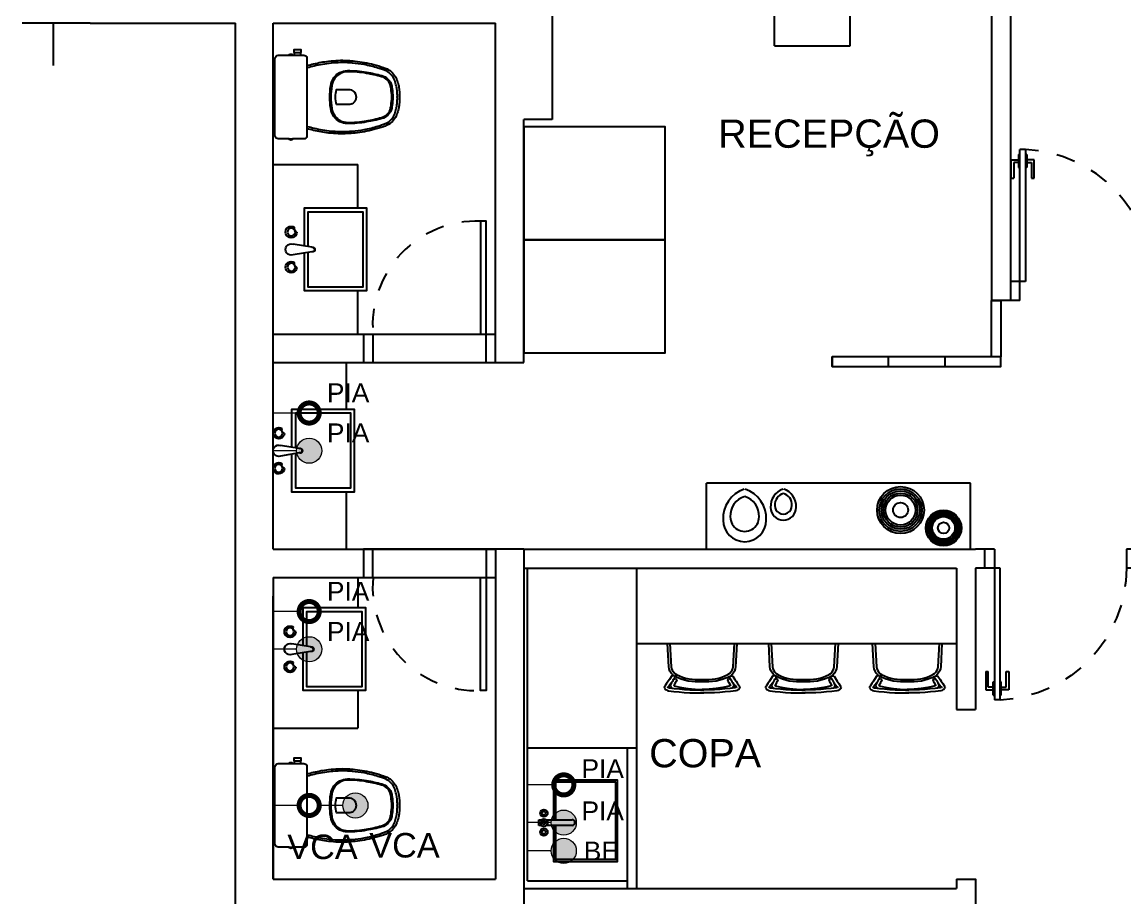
# Model space of a CAD drawing. Header units: millimetres. Extents: x 7034 to 7235, y -465 to -380.
# Drawn here: x 7150.93 to 7156.78, y -429.92 to -425.27 of the extents above; entities that cross this region are included whole.
import ezdxf

# ---------------------------------------------------------------- set-up
doc = ezdxf.new("R2010")
doc.units = ezdxf.units.MM
doc.header["$LTSCALE"] = 0.005
doc.linetypes.add('CONTINUO', pattern=[0])
doc.linetypes.add('DASHED', pattern=[19.05, 12.7, -6.35])
doc.layers.get('0').update_dxf_attribs({"linetype": 'CONTINUO'})
for name, color, linetype in [('- COTAS', 12, 'Continuous'), ('0-TOMADAS', 12, 'Continuous'), ('252', 252, 'Continuous'), ('ARQ-PEITORIAL', 4, 'Continuous'), ('ARQ_ALVENARIA', 6, 'Continuous'), ('ARQ_ESQUADRIA', 5, 'Continuous'), ('ARQ_JANELAALTA', 150, 'DASHED'), ('ARQ_MOBILIARIO 1', 8, 'Continuous'), ('ARQ_MOBILIARIO 2', 252, 'Continuous'), ('ARQ_SOLEIRA', 250, 'CONTINUO'), ('ARQ_TXT_AMBIENTE', 3, 'Continuous'), ('TEXTO - GERAL', 162, 'Continuous')]:
    doc.layers.add(name, color=color, linetype=linetype)
doc.layers.add('HIDRO-AGUA', color=7, linetype='Continuous', lineweight=15, true_color=0x375bc8)
doc.layers.add('HIDRO-ESGOTO', color=7, linetype='Continuous', lineweight=15, true_color=0x8b6b4b)
doc.styles.get("Standard").update_dxf_attribs({"font": 'arial.ttf'})

# ---------------------------------------------------------------- blocks, each defined once
blk = doc.blocks.new('cbtorb2')
at = {"layer": '252'}
for p, q in [((-0.01, -0.0904), (-0.0237, -0.0081)), ((0.01, -0.0904), (0.0237, -0.0081)), ((-0.0088, -0.0975), (-0.01, -0.0904)), ((0.0088, -0.0975), (0.01, -0.0904))]:
    blk.add_line(p, q, dxfattribs=at)
for centre in [(-0.0774, 0), (0.0774, 0)]:
    blk.add_circle(centre, 0.017, dxfattribs=at)
for centre, radius, start, end in [((-0.0774, 0), 0.025, 341.1513, 198.8487), ((0, 0), 0.025, 341.1513, 198.8487), ((0.0774, 0), 0.025, 341.1513, 198.8487), ((-0.0774, 0), 0.025, 198.8487, 216.2316), ((-0.0927, -0.0318), 0.0177, 22.7472, 105.6562), ((-0.0774, 0), 0.025, 272.1718, 341.1513), ((0.0774, 0), 0.025, 198.8487, 216.2316), ((0.062, -0.0318), 0.0177, 22.7472, 105.6562), ((0.0774, 0), 0.025, 272.1718, 341.1513), ((0, -0.0938), 0.0106, 161.2845, 18.7155), ((0, -0.0922), 0.0103, 210.8046, 329.1954)]:
    blk.add_arc(centre, radius, start, end, dxfattribs=at)
blk = doc.blocks.new('Baci01p')
for points in [[(0.17, 0), (0.17, 0.205, 0.059373), (0.1695, 0.2098, 0.333509), (0.154, 0.222), (0.1355, 0.222), (0.1045, 0.222), (0.094, 0.222), (0.094, 0.2248, 0.252251), (0.0939, 0.2251, 0.160103), (0.085, 0.228, 0.160103), (0.0761, 0.2251, 0.252251), (0.076, 0.2248), (0.076, 0.222), (0.017, 0.222, 0.327853), (0.0003, 0.2069, 0.087637), (0, 0.2038), (0, 0), (0, -0.2038, 0.087637), (0.0003, -0.2069, 0.327853), (0.017, -0.222), (0.076, -0.222), (0.076, -0.2248, 0.252251), (0.0761, -0.2251, 0.160103), (0.085, -0.228, 0.160103), (0.0939, -0.2251, 0.252251), (0.094, -0.2248), (0.094, -0.222), (0.1045, -0.222), (0.1045, -0.236), (0.102, -0.236), (0.102, -0.252), (0.12, -0.252), (0.138, -0.252), (0.138, -0.236), (0.1355, -0.236), (0.1355, -0.222), (0.154, -0.222, 0.333509), (0.1695, -0.2098, 0.059373), (0.17, -0.205)], [(0.291, 0, 0.041331), (0.2956, -0.0608, 0.129345), (0.3127, -0.1036, 0.234638), (0.385, -0.1405, 0.044666), (0.486, -0.1319, 0.031515), (0.5665, -0.1138, 0.151063), (0.5993, -0.0952, 0.148094), (0.6192, -0.0588, 0.031073), (0.6214, -0.0451, 0.035055), (0.6255, 0, 0.035055), (0.6214, 0.0451, 0.031073), (0.6192, 0.0588, 0.148094), (0.5993, 0.0952, 0.151063), (0.5665, 0.1138, 0.031515), (0.486, 0.1319, 0.044666), (0.385, 0.1405, 0.234638), (0.3127, 0.1036, 0.129345), (0.2956, 0.0608, 0.041331)], [(0.297, 0, -0.041434), (0.3015, 0.06, -0.129651), (0.3175, 0.1, -0.234583), (0.385, 0.1345, -0.044678), (0.485, 0.126, -0.031614), (0.565, 0.108, -0.152477), (0.595, 0.091, -0.148725), (0.6134, 0.0575, -0.031624), (0.6155, 0.0444, -0.035113), (0.6195, 0, -0.035113), (0.6155, -0.0444, -0.031624), (0.6134, -0.0575, -0.148725), (0.595, -0.091, -0.152477), (0.565, -0.108, -0.031614), (0.485, -0.126, -0.044678), (0.385, -0.1345, -0.234583), (0.3175, -0.1, -0.129651), (0.3015, -0.06, -0.041434)], [(0.391, -0.04, 0.164444), (0.415, -0.032, 0.245936), (0.43, 0, 0.245936), (0.415, 0.032, 0.164444), (0.391, 0.04), (0.326, 0.04, 0.108885), (0.326, -0.04)]]:
    blk.add_lwpolyline(points, format="xyb", close=True)
for points in [[(0.076, 0.222), (0.094, 0.222)], [(0.093, 0.2245), (0.085, 0.2245), (0.077, 0.2245)], [(0.076, -0.222), (0.094, -0.222)], [(0.093, -0.2245), (0.085, -0.2245), (0.077, -0.2245)], [(0.1045, -0.222), (0.1355, -0.222)], [(0.1045, -0.236), (0.12, -0.236), (0.1355, -0.236)]]:
    blk.add_lwpolyline(points)
for points in [[(0.17, -0.167, -0.003882), (0.205, -0.1765, 0.024258), (0.285, -0.1905, 0.02486), (0.335, -0.1945, 0.033324), (0.385, -0.194, 0.02486), (0.425, -0.191, 0.012268), (0.475, -0.184, 0.015806), (0.525, -0.1725, 0.026699), (0.575, -0.157, 0.021919), (0.595, -0.1495, 0.174675), (0.6435, -0.1, 0.045452), (0.653, -0.07, 0.022856), (0.6562, -0.0571, 0.041289), (0.6602, -0.0304, 0.052091), (0.6606, -0.0228, 0.04333), (0.661, 0, 0.04333), (0.6606, 0.0228, 0.052091), (0.6602, 0.0304, 0.041289), (0.6562, 0.0571, 0.022856), (0.653, 0.07, 0.045452), (0.6435, 0.1, 0.174675), (0.595, 0.1495, 0.021919), (0.575, 0.157, 0.026699), (0.525, 0.1725, 0.015806), (0.475, 0.184, 0.012268), (0.425, 0.191, 0.02486), (0.385, 0.194, 0.033324), (0.335, 0.1945, 0.02486), (0.285, 0.1905, 0.024258), (0.205, 0.1765, -0.003882), (0.17, 0.167)], [(0.1731, 0.1554, 0.003849), (0.2079, 0.1649, -0.027799), (0.2984, 0.18, -0.018883), (0.3355, 0.1825, -0.033646), (0.3844, 0.182, -0.016781), (0.4106, 0.1805, -0.015438), (0.4729, 0.1722, -0.023716), (0.5465, 0.154, -0.013571), (0.5711, 0.1457, -0.02186), (0.59, 0.1386, -0.173345), (0.6325, 0.0952, -0.045814), (0.6414, 0.067, -0.024058), (0.6444, 0.0546, -0.042614), (0.6482, 0.029, -0.066108), (0.6485, 0.0226, -0.047154), (0.649, 0, -0.047154), (0.6485, -0.0226, -0.066108), (0.6482, -0.029, -0.042614), (0.6444, -0.0546, -0.024058), (0.6414, -0.067, -0.045814), (0.6325, -0.0952, -0.173345), (0.59, -0.1386, -0.02186), (0.5711, -0.1457, -0.013571), (0.5465, -0.154, -0.023716), (0.4729, -0.1722, -0.015438), (0.4106, -0.1805, -0.016781), (0.3844, -0.182, -0.033646), (0.3355, -0.1825, -0.018883), (0.2984, -0.18, -0.027799), (0.2079, -0.1649, 0.003849), (0.1731, -0.1554)]]:
    blk.add_lwpolyline(points, format="xyb")
blk = doc.blocks.new('HIDRO-ESGOTO PLANTA')
for p, q in [((0.0132, 0), (-0.0132, 0)), ((0, -0.0622), (0, 0))]:
    blk.add_line(p, q)
at = {"const_width": 0.012}
blk.add_lwpolyline([(-0.024, -0.0862, 1), (0.024, -0.0862, 1)], format="xyb", close=True, dxfattribs=at)
blk = doc.blocks.new('HIDRO-AGUA PLANTA')
blk.add_hatch(color=256).paths.add_polyline_path([(0.03, -0.0862, 1), (-0.03, -0.0862, 1)])
for p, q in [((0.0132, 0), (-0.0132, 0)), ((0, -0.0562), (0, 0))]:
    blk.add_line(p, q)
blk.add_circle((0, -0.0862), 0.03)
blk = doc.blocks.new('A$C133811AD')
at = {"layer": 'ARQ_ESQUADRIA'}
for p, q in [((0.6553, 1.3467), (0.6943, 1.3467)), ((0.6553, 1.2487), (0.6553, 1.3467)), ((0.6943, 1.3747), (0.6943, 1.3047)), ((0.6943, 1.3747), (0.7013, 1.3747)), ((0.7313, 1.4007), (0.7013, 1.4007)), ((0.7013, 0.7007), (0.7013, 1.4007)), ((0.7313, 1.4007), (0.7313, 0.7007)), ((0.7383, 1.3747), (0.7313, 1.3747)), ((0.7383, 1.3747), (0.7383, 1.3047)), ((0.7773, 1.3467), (0.7383, 1.3467)), ((0.7773, 1.2487), (0.7773, 1.3467)), ((0.6943, 1.3327), (0.6693, 1.3327)), ((0.6693, 1.3327), (0.6693, 1.2627)), ((0.6943, 1.3047), (0.7013, 1.3047)), ((0.7383, 1.3047), (0.7313, 1.3047)), ((0.7383, 1.3327), (0.7633, 1.3327)), ((0.7633, 1.3327), (0.7633, 1.2627)), ((0.6553, 1.2487), (0.6693, 1.2487)), ((0.6693, 1.2627), (0.6693, 1.2627)), ((0.6693, 1.2627), (0.6693, 1.2487)), ((0.7633, 1.2627), (0.7633, 1.2487)), ((0.7633, 1.2627), (0.7633, 1.2627)), ((0.7633, 1.2487), (0.7773, 1.2487)), ((0.7013, 0.7007), (0.6513, 0.7007)), ((0.7013, 0.6007), (0.7013, 0.7007)), ((0.7313, 0.7007), (0.7013, 0.7007)), ((1.4013, 0.6007), (1.4013, 0.7007)), ((1.4513, 0.7007), (1.4013, 0.7007)), ((0.7013, 0.6007), (0.6513, 0.6007)), ((1.4513, 0.6007), (1.4013, 0.6007))]:
    blk.add_line(p, q, dxfattribs=at)
at = {"layer": 'ARQ_JANELAALTA'}
blk.add_arc((0.7007, 0.7007), 0.7007, 0, 87.4911, dxfattribs=at)

msp = doc.modelspace()

# ---------------------------------------------------------------- hatches: boundary and pattern name
at = {"layer": '- COTAS'}
h = msp.add_hatch(dxfattribs=at)
h.set_pattern_fill('ANGLE', color=256)
h.set_pattern_definition([(0, (42, -18.9144), (0, 6.985), [5.08, -1.905]), (90, (42, -18.9144), (-6.985, 4e-16), [5.08, -1.905])])
h.paths.add_polyline_path([(7151.499, -429.5386), (7151.449, -429.5097), (7151.449, -429.6255), (7151.499, -429.5966)])
h.paths.add_polyline_path([(7151.5224, -429.5521), (7151.499, -429.5386), (7151.499, -429.5966), (7151.5224, -429.583, 0.57735)])
at = {"layer": '0-TOMADAS'}
h = msp.add_hatch(dxfattribs=at)
h.set_pattern_fill('ANGLE', color=256)
h.set_pattern_definition([(0, (42, -19.1144), (0, 6.985), [5.08, -1.905]), (90, (42, -19.1144), (-6.985, 4e-16), [5.08, -1.905])])
h.paths.add_polyline_path([(7151.198, -428.5521), (7151.0785, -428.4831, 0.57735), (7151.0517, -428.4986), (7151.0517, -428.6366, 0.57735), (7151.0785, -428.652), (7151.198, -428.583, 0.57735)])

# ---------------------------------------------------------------- linework, layer by layer
at = {"layer": '252'}
for points in [[(7152.4256, -426.461), (7152.4256, -426.2586), (7152.7556, -426.2586), (7152.7556, -426.6986), (7152.4256, -426.6986), (7152.4256, -426.4979)], [(7152.4456, -426.4643), (7152.4456, -426.2786), (7152.7356, -426.2786), (7152.7356, -426.6786), (7152.4456, -426.6786), (7152.4456, -426.4946)], [(7152.3593, -427.5279), (7152.3593, -427.3255), (7152.6893, -427.3255), (7152.6893, -427.7655), (7152.3593, -427.7655), (7152.3593, -427.5648)], [(7152.3793, -427.5312), (7152.3793, -427.3455), (7152.6693, -427.3455), (7152.6693, -427.7455), (7152.3793, -427.7455), (7152.3793, -427.5615)], [(7152.4192, -428.581), (7152.4192, -428.3786), (7152.7492, -428.3786), (7152.7492, -428.8186), (7152.4192, -428.8186), (7152.4192, -428.6179)], [(7152.4392, -428.5843), (7152.4392, -428.3986), (7152.7292, -428.3986), (7152.7292, -428.7986), (7152.4392, -428.7986), (7152.4392, -428.6146)]]:
    msp.add_lwpolyline(points, dxfattribs=at)
for centre, radius in [((7155.5869, -427.8612), 0.1244), ((7155.5869, -427.8612), 0.1131), ((7155.5869, -427.8612), 0.1018), ((7155.5869, -427.8612), 0.0905), ((7155.5869, -427.8612), 0.0792), ((7155.5869, -427.8612), 0.0396), ((7155.8149, -427.9561), 0.0944), ((7155.8149, -427.9561), 0.0859), ((7155.8149, -427.9561), 0.0773), ((7155.8149, -427.9561), 0.0687), ((7155.8149, -427.9561), 0.0601), ((7155.8149, -427.9561), 0.03)]:
    msp.add_circle(centre, radius, dxfattribs=at)
for centre, radius, start, end in [((7154.811, -427.9058), 0.1654, 108.98962, 182.91544), ((7154.7096, -427.9058), 0.1654, 357.08456, 71.01038), ((7154.9954, -427.8419), 0.0977, 108.98962, 182.91544), ((7154.9355, -427.8419), 0.0977, 357.08456, 71.01038), ((7154.7904, -427.8914), 0.1066, 106.42228, 183.01249), ((7154.7302, -427.8914), 0.1066, 356.98751, 73.57772), ((7154.9832, -427.8333), 0.063, 106.42228, 183.01249), ((7154.9476, -427.8333), 0.063, 356.98751, 73.57772), ((7154.9654, -427.8468), 0.0676, 180, 0), ((7154.9654, -427.8372), 0.0451, 179.29697, 0.70303), ((7154.7603, -427.9143), 0.1145, 180, 0), ((7154.7603, -427.8979), 0.0763, 179.29697, 0.70303)]:
    msp.add_arc(centre, radius, start, end, dxfattribs=at)
at = {"layer": 'ARQ-PEITORIAL'}
for p, q in [((7156.0692, -423.7986), (7156.0692, -426.7486)), ((7156.1692, -423.7986), (7156.1692, -426.7486)), ((7151.0923, -425.2725), (7151.0923, -425.5028)), ((7156.1692, -426.7486), (7156.0692, -426.7486)), ((7153.5892, -428.0686), (7155.9842, -428.0686)), ((7153.5892, -428.1686), (7155.8842, -428.1686)), ((7155.8842, -428.1686), (7155.8842, -428.9186)), ((7155.9842, -428.1686), (7155.9842, -428.9186)), ((7156.0342, -428.1686), (7155.9842, -428.1686)), ((7155.8842, -428.9186), (7155.9842, -428.9186)), ((7155.8842, -429.8186), (7155.8842, -429.8686)), ((7153.5892, -429.8686), (7155.8842, -429.8686))]:
    msp.add_line(p, q, dxfattribs=at)
for points in [[(7156.0342, -428.0686), (7155.9842, -428.0686)], [(7156.0342, -428.1686), (7156.0342, -428.0686)], [(7155.8842, -429.8186), (7155.9842, -429.8186), (7155.9842, -430.0186), (7155.9842, -430.8786)]]:
    msp.add_lwpolyline(points, dxfattribs=at)
at = {"layer": 'ARQ_ALVENARIA'}
for p, q in [((7153.7392, -425.1286), (7153.7392, -425.7886)), ((7151.2892, -425.2786), (7150.9282, -425.2786)), ((7151.2892, -425.2786), (7152.0592, -425.2786)), ((7152.0592, -430.8386), (7152.0592, -425.2786)), ((7152.2592, -425.2786), (7153.4392, -425.2786)), ((7152.2592, -428.0686), (7152.2592, -425.2786)), ((7153.4392, -427.0786), (7153.4392, -425.2786)), ((7153.5892, -427.0786), (7153.5892, -425.7886)), ((7153.7392, -425.7886), (7153.5892, -425.7886)), ((7152.2592, -426.9286), (7152.7392, -426.9286)), ((7152.7392, -426.9286), (7152.7392, -427.0786)), ((7152.2592, -427.0786), (7152.7392, -427.0786)), ((7153.4392, -427.0786), (7153.5892, -427.0786)), ((7152.2592, -428.0686), (7152.7392, -428.0686)), ((7152.2592, -428.0686), (7152.7392, -428.0686)), ((7152.7392, -428.0686), (7152.7392, -428.2186)), ((7153.4392, -428.0686), (7153.4392, -429.8186)), ((7153.5892, -428.0686), (7153.4392, -428.0686)), ((7153.5892, -428.0686), (7153.4392, -428.0686)), ((7153.5892, -428.0686), (7153.5892, -429.9686)), ((7152.2592, -428.2186), (7152.2592, -429.8186)), ((7152.2592, -428.2186), (7152.7392, -428.2186)), ((7152.2592, -429.8186), (7152.2592, -428.3186)), ((7152.2592, -429.8186), (7153.4392, -429.8186))]:
    msp.add_line(p, q, dxfattribs=at)
at = {"layer": 'ARQ_ESQUADRIA'}
for p, q in [((7156.2492, -425.9486), (7156.2192, -425.9486)), ((7156.2192, -426.6486), (7156.2192, -425.9486)), ((7156.2492, -425.9486), (7156.2492, -426.6486)), ((7156.1732, -426.0026), (7156.2122, -426.0026)), ((7156.1732, -426.1006), (7156.1732, -426.0026)), ((7156.2122, -425.9746), (7156.2122, -426.0446)), ((7156.2122, -425.9746), (7156.2192, -425.9746)), ((7156.2562, -425.9746), (7156.2492, -425.9746)), ((7156.2562, -425.9746), (7156.2562, -426.0446)), ((7156.2952, -426.0026), (7156.2562, -426.0026)), ((7156.2952, -426.1006), (7156.2952, -426.0026)), ((7156.2122, -426.0166), (7156.1872, -426.0166)), ((7156.1872, -426.0166), (7156.1872, -426.0866)), ((7156.2122, -426.0446), (7156.2192, -426.0446)), ((7156.2562, -426.0446), (7156.2492, -426.0446)), ((7156.2562, -426.0166), (7156.2812, -426.0166)), ((7156.2812, -426.0166), (7156.2812, -426.0866)), ((7156.1732, -426.1006), (7156.1872, -426.1006)), ((7156.1872, -426.0866), (7156.1872, -426.1006)), ((7156.2812, -426.0866), (7156.2812, -426.1006)), ((7156.2812, -426.1006), (7156.2952, -426.1006)), ((7156.2192, -426.6486), (7156.1692, -426.6486)), ((7156.2192, -426.7486), (7156.2192, -426.6486)), ((7156.2492, -426.6486), (7156.2192, -426.6486)), ((7156.2192, -426.7486), (7156.1692, -426.7486)), ((7152.7392, -426.9286), (7152.7892, -426.9286)), ((7153.3892, -427.0786), (7153.3892, -426.9286)), ((7153.3892, -426.9286), (7153.4392, -426.9286)), ((7152.7392, -427.0786), (7152.7892, -427.0786)), ((7153.3892, -427.0786), (7153.4392, -427.0786)), ((7152.7392, -428.0686), (7152.7892, -428.0686)), ((7153.3892, -428.0686), (7153.3892, -428.2186)), ((7153.3892, -428.0686), (7153.4392, -428.0686)), ((7156.0842, -428.0686), (7156.0342, -428.0686)), ((7156.0842, -428.0686), (7156.0842, -428.1686)), ((7156.0842, -428.1686), (7156.0342, -428.1686)), ((7156.1142, -428.1686), (7156.0842, -428.1686)), ((7152.7392, -428.2186), (7152.7892, -428.2186)), ((7153.3892, -428.2186), (7153.4392, -428.2186))]:
    msp.add_line(p, q, dxfattribs=at)
for points in [[(7153.3892, -426.9286), (7153.3892, -426.3286), (7153.3592, -426.3286), (7153.3592, -426.9286), (7153.3892, -426.9286)], [(7152.7892, -426.9286), (7152.7892, -427.0786)], [(7152.7892, -428.2186), (7152.7892, -428.0686)], [(7153.3892, -428.2186), (7153.3892, -428.8186), (7153.3592, -428.8186), (7153.3592, -428.2186), (7153.3892, -428.2186)]]:
    msp.add_lwpolyline(points, dxfattribs=at)
at = {"layer": 'ARQ_JANELAALTA'}
for centre, radius, start, end in [((7156.2186, -426.6486), 0.7007, 0, 87.4911), ((7153.3393, -426.8804), 0.5521, 87.92655, 185.01106), ((7153.3393, -428.2668), 0.5521, 174.98894, 272.07345)]:
    msp.add_arc(centre, radius, start, end, dxfattribs=at)
at = {"layer": 'ARQ_MOBILIARIO 1', "linetype": 'Continuous'}
for p, q in [((7154.9192, -425.3986), (7154.9192, -423.7986)), ((7155.3192, -425.3986), (7155.3192, -423.7986)), ((7154.9192, -425.3986), (7155.3192, -425.3986)), ((7152.2592, -426.0286), (7152.7092, -426.0286)), ((7152.7092, -426.2586), (7152.7092, -426.0286)), ((7152.7092, -426.9286), (7152.7092, -426.6986)), ((7155.2236, -427.1), (7155.2236, -427.0486)), ((7155.5236, -427.1), (7155.5236, -427.0486)), ((7155.8236, -427.1), (7155.8236, -427.0486)), ((7152.6493, -427.3255), (7152.6493, -427.0786)), ((7155.9572, -427.7186), (7154.5572, -427.7186)), ((7152.6493, -428.0686), (7152.6493, -427.7655)), ((7153.6092, -429.8286), (7153.6092, -428.1686)), ((7154.1892, -429.8686), (7154.1892, -428.1686)), ((7152.7092, -428.2186), (7152.7092, -428.3786)), ((7154.1892, -428.5686), (7155.8842, -428.5686)), ((7152.7092, -428.8186), (7152.7092, -429.0186)), ((7152.2592, -429.0186), (7152.7092, -429.0186)), ((7153.6092, -429.1219), (7154.1892, -429.1219)), ((7154.1392, -429.8686), (7154.1392, -429.1219))]:
    msp.add_line(p, q, dxfattribs=at)
for points in [[(7153.5892, -426.4275), (7154.3392, -426.4275), (7154.3392, -425.8275), (7153.5892, -425.8275)], [(7153.5892, -427.0275), (7154.3392, -427.0275), (7154.3392, -426.4275), (7153.5892, -426.4275)], [(7156.1192, -426.7486), (7156.1192, -427.0486), (7156.0692, -427.0486), (7156.0692, -426.7486)], [(7156.1192, -427.0486), (7155.2236, -427.0486), (7155.2236, -427.1), (7156.1192, -427.1)]]:
    msp.add_lwpolyline(points, close=True, dxfattribs=at)
for points in [[(7154.5572, -428.0686), (7154.5572, -427.7186)], [(7155.9572, -428.0686), (7155.9572, -427.7186)], [(7153.6092, -429.8286), (7154.1392, -429.8286)]]:
    msp.add_lwpolyline(points, dxfattribs=at)
at = {"layer": 'ARQ_MOBILIARIO 2'}
for p, q in [((7154.3576, -428.6924), (7154.3507, -428.5686)), ((7154.364, -428.5686), (7154.3708, -428.6918)), ((7154.6986, -428.6918), (7154.7054, -428.5686)), ((7154.7187, -428.5686), (7154.7118, -428.6924)), ((7154.8943, -428.6924), (7154.8875, -428.5686)), ((7154.9008, -428.5686), (7154.9076, -428.6918)), ((7155.2353, -428.6918), (7155.2421, -428.5686)), ((7155.2554, -428.5686), (7155.2486, -428.6924)), ((7155.4454, -428.6924), (7155.4386, -428.5686)), ((7155.4519, -428.5686), (7155.4587, -428.6918)), ((7155.7865, -428.6918), (7155.7932, -428.5686)), ((7155.8065, -428.5686), (7155.7997, -428.6924)), ((7154.3594, -428.7041), (7154.3576, -428.6924)), ((7154.3708, -428.6918), (7154.3725, -428.7017)), ((7154.6969, -428.7017), (7154.6986, -428.6918)), ((7154.7118, -428.6924), (7154.71, -428.7041)), ((7154.8962, -428.7041), (7154.8943, -428.6924)), ((7154.9076, -428.6918), (7154.9092, -428.7017)), ((7155.2337, -428.7017), (7155.2353, -428.6918)), ((7155.2486, -428.6924), (7155.2467, -428.7041)), ((7155.4473, -428.7041), (7155.4454, -428.6924)), ((7155.4587, -428.6918), (7155.4603, -428.7017)), ((7155.7848, -428.7017), (7155.7865, -428.6918)), ((7155.7997, -428.6924), (7155.7978, -428.7041)), ((7154.3637, -428.7152), (7154.3594, -428.7041)), ((7154.3735, -428.7404), (7154.3609, -428.759)), ((7154.3702, -428.7255), (7154.3637, -428.7152)), ((7154.3788, -428.7345), (7154.3702, -428.7255)), ((7154.3725, -428.7017), (7154.3763, -428.7112)), ((7154.3735, -428.7404), (7154.3829, -428.7387)), ((7154.3763, -428.7112), (7154.382, -428.7198)), ((7154.389, -428.7424), (7154.3788, -428.7345)), ((7154.382, -428.7198), (7154.3896, -428.7273)), ((7154.3829, -428.7387), (7154.3897, -428.7447)), ((7154.3833, -428.7587), (7154.3932, -428.7547)), ((7154.384, -428.7576), (7154.3879, -428.7531)), ((7154.3897, -428.7447), (7154.3879, -428.7531)), ((7154.4057, -428.7508), (7154.389, -428.7424)), ((7154.3896, -428.7273), (7154.3985, -428.7336)), ((7154.3932, -428.7547), (7154.3997, -428.7625)), ((7154.3985, -428.7336), (7154.4138, -428.7412)), ((7154.4231, -428.7581), (7154.4057, -428.7508)), ((7154.4138, -428.7412), (7154.4299, -428.7476)), ((7154.4299, -428.7476), (7154.4465, -428.7527)), ((7154.4465, -428.7527), (7154.4636, -428.7564)), ((7154.6058, -428.7564), (7154.6229, -428.7527)), ((7154.6229, -428.7527), (7154.6395, -428.7476)), ((7154.6395, -428.7476), (7154.6556, -428.7412)), ((7154.6637, -428.7508), (7154.6463, -428.7581)), ((7154.6556, -428.7412), (7154.6709, -428.7336)), ((7154.6637, -428.7508), (7154.6897, -428.7385)), ((7154.6697, -428.7625), (7154.6762, -428.7547)), ((7154.6709, -428.7336), (7154.6798, -428.7273)), ((7154.6762, -428.7547), (7154.6861, -428.7587)), ((7154.6798, -428.7273), (7154.6874, -428.7198)), ((7154.6809, -428.745), (7154.6883, -428.7398)), ((7154.6816, -428.7533), (7154.6809, -428.745)), ((7154.6854, -428.7576), (7154.6816, -428.7533)), ((7154.6874, -428.7198), (7154.6931, -428.7112)), ((7154.6883, -428.7398), (7154.6972, -428.7424)), ((7154.6992, -428.7255), (7154.6897, -428.7385)), ((7154.6931, -428.7112), (7154.6969, -428.7017)), ((7154.6972, -428.7424), (7154.7085, -428.759)), ((7154.7057, -428.7152), (7154.6992, -428.7255)), ((7154.71, -428.7041), (7154.7057, -428.7152)), ((7154.9005, -428.7152), (7154.8962, -428.7041)), ((7154.9102, -428.7404), (7154.8976, -428.759)), ((7154.907, -428.7255), (7154.9005, -428.7152)), ((7154.9156, -428.7345), (7154.907, -428.7255)), ((7154.9092, -428.7017), (7154.913, -428.7112)), ((7154.9102, -428.7404), (7154.9196, -428.7387)), ((7154.913, -428.7112), (7154.9188, -428.7198)), ((7154.9257, -428.7424), (7154.9156, -428.7345)), ((7154.9188, -428.7198), (7154.9264, -428.7273)), ((7154.9196, -428.7387), (7154.9265, -428.7447)), ((7154.92, -428.7587), (7154.9299, -428.7547)), ((7154.9208, -428.7576), (7154.9247, -428.7531)), ((7154.9265, -428.7447), (7154.9247, -428.7531)), ((7154.9424, -428.7508), (7154.9257, -428.7424)), ((7154.9264, -428.7273), (7154.9352, -428.7336)), ((7154.9299, -428.7547), (7154.9365, -428.7625)), ((7154.9352, -428.7336), (7154.9506, -428.7412)), ((7154.9599, -428.7581), (7154.9424, -428.7508)), ((7154.9506, -428.7412), (7154.9666, -428.7476)), ((7154.9666, -428.7476), (7154.9832, -428.7527)), ((7154.9832, -428.7527), (7155.0003, -428.7564)), ((7155.1426, -428.7564), (7155.1597, -428.7527)), ((7155.1597, -428.7527), (7155.1763, -428.7476)), ((7155.1763, -428.7476), (7155.1923, -428.7412)), ((7155.2005, -428.7508), (7155.183, -428.7581)), ((7155.1923, -428.7412), (7155.2077, -428.7336)), ((7155.2005, -428.7508), (7155.2265, -428.7385)), ((7155.2064, -428.7625), (7155.213, -428.7547)), ((7155.2077, -428.7336), (7155.2165, -428.7273)), ((7155.213, -428.7547), (7155.2229, -428.7587)), ((7155.2165, -428.7273), (7155.2241, -428.7198)), ((7155.2176, -428.745), (7155.225, -428.7398)), ((7155.2183, -428.7533), (7155.2176, -428.745)), ((7155.2221, -428.7576), (7155.2183, -428.7533)), ((7155.2241, -428.7198), (7155.2299, -428.7112)), ((7155.225, -428.7398), (7155.234, -428.7424)), ((7155.2359, -428.7255), (7155.2265, -428.7385)), ((7155.2299, -428.7112), (7155.2337, -428.7017)), ((7155.234, -428.7424), (7155.2453, -428.759)), ((7155.2424, -428.7152), (7155.2359, -428.7255)), ((7155.2467, -428.7041), (7155.2424, -428.7152)), ((7155.4516, -428.7152), (7155.4473, -428.7041)), ((7155.4614, -428.7404), (7155.4488, -428.759)), ((7155.4581, -428.7255), (7155.4516, -428.7152)), ((7155.4667, -428.7345), (7155.4581, -428.7255)), ((7155.4603, -428.7017), (7155.4641, -428.7112)), ((7155.4614, -428.7404), (7155.4708, -428.7387)), ((7155.4641, -428.7112), (7155.4699, -428.7198)), ((7155.4768, -428.7424), (7155.4667, -428.7345)), ((7155.4699, -428.7198), (7155.4775, -428.7273)), ((7155.4708, -428.7387), (7155.4776, -428.7447)), ((7155.4711, -428.7587), (7155.4811, -428.7547)), ((7155.4719, -428.7576), (7155.4758, -428.7531)), ((7155.4776, -428.7447), (7155.4758, -428.7531)), ((7155.4935, -428.7508), (7155.4768, -428.7424)), ((7155.4775, -428.7273), (7155.4864, -428.7336)), ((7155.4811, -428.7547), (7155.4876, -428.7625)), ((7155.4864, -428.7336), (7155.5017, -428.7412)), ((7155.511, -428.7581), (7155.4935, -428.7508)), ((7155.5017, -428.7412), (7155.5177, -428.7476)), ((7155.5177, -428.7476), (7155.5344, -428.7527)), ((7155.5344, -428.7527), (7155.5514, -428.7564)), ((7155.6937, -428.7564), (7155.7108, -428.7527)), ((7155.7108, -428.7527), (7155.7274, -428.7476)), ((7155.7274, -428.7476), (7155.7435, -428.7412)), ((7155.7516, -428.7508), (7155.7341, -428.7581)), ((7155.7435, -428.7412), (7155.7588, -428.7336)), ((7155.7516, -428.7508), (7155.7776, -428.7385)), ((7155.7575, -428.7625), (7155.7641, -428.7547)), ((7155.7588, -428.7336), (7155.7677, -428.7273)), ((7155.7641, -428.7547), (7155.774, -428.7587)), ((7155.7677, -428.7273), (7155.7752, -428.7198)), ((7155.7687, -428.745), (7155.7761, -428.7398)), ((7155.7694, -428.7533), (7155.7687, -428.745)), ((7155.7732, -428.7576), (7155.7694, -428.7533)), ((7155.7752, -428.7198), (7155.781, -428.7112)), ((7155.7761, -428.7398), (7155.7851, -428.7424)), ((7155.787, -428.7255), (7155.7776, -428.7385)), ((7155.781, -428.7112), (7155.7848, -428.7017)), ((7155.7851, -428.7424), (7155.7964, -428.759)), ((7155.7936, -428.7152), (7155.787, -428.7255)), ((7155.7978, -428.7041), (7155.7936, -428.7152)), ((7154.3347, -428.8024), (7154.3354, -428.7996)), ((7154.3347, -428.8024), (7154.3355, -428.8054)), ((7154.3362, -428.7971), (7154.3354, -428.7996)), ((7154.3355, -428.8054), (7154.3366, -428.8084)), ((7154.3362, -428.7971), (7154.3371, -428.796)), ((7154.3366, -428.8084), (7154.3405, -428.8125)), ((7154.3464, -428.7817), (7154.3371, -428.796)), ((7154.3405, -428.8125), (7154.3453, -428.8154)), ((7154.3546, -428.7689), (7154.3464, -428.7817)), ((7154.3499, -428.7985), (7154.3521, -428.8005)), ((7154.3521, -428.8005), (7154.3536, -428.8015)), ((7154.3536, -428.8015), (7154.3568, -428.8026)), ((7154.3619, -428.7906), (7154.3538, -428.8015)), ((7154.3609, -428.759), (7154.3546, -428.7689)), ((7154.3568, -428.8026), (7154.3608, -428.8038)), ((7154.3608, -428.8038), (7154.3869, -428.807)), ((7154.3712, -428.7786), (7154.3619, -428.7906)), ((7154.3673, -428.7869), (7154.3664, -428.7922)), ((7154.3672, -428.7949), (7154.3664, -428.7922)), ((7154.3672, -428.7949), (7154.368, -428.7976)), ((7154.3728, -428.7771), (7154.3673, -428.7869)), ((7154.368, -428.7976), (7154.3714, -428.8018)), ((7154.374, -428.7751), (7154.3712, -428.7786)), ((7154.3714, -428.8018), (7154.376, -428.8052)), ((7154.377, -428.7697), (7154.3728, -428.7771)), ((7154.376, -428.8052), (7154.3774, -428.8059)), ((7154.3803, -428.7635), (7154.377, -428.7697)), ((7154.3808, -428.7628), (7154.3803, -428.7635)), ((7154.3808, -428.7628), (7154.3833, -428.7587)), ((7154.3834, -428.7889), (7154.3839, -428.7905)), ((7154.3839, -428.7905), (7154.3842, -428.7909)), ((7154.3842, -428.7909), (7154.3855, -428.7919)), ((7154.3887, -428.7842), (7154.3846, -428.7912)), ((7154.3855, -428.7919), (7154.3882, -428.7931)), ((7154.3869, -428.807), (7154.4141, -428.81)), ((7154.3882, -428.7931), (7154.3921, -428.7944)), ((7154.3929, -428.7766), (7154.3887, -428.7842)), ((7154.3921, -428.7944), (7154.4255, -428.802)), ((7154.3964, -428.7701), (7154.3929, -428.7766)), ((7154.3997, -428.7625), (7154.3964, -428.7701)), ((7154.4141, -428.81), (7154.4417, -428.8124)), ((7154.4413, -428.7639), (7154.4231, -428.7581)), ((7154.4255, -428.802), (7154.461, -428.8079)), ((7154.4601, -428.7681), (7154.4413, -428.7639)), ((7154.4417, -428.8124), (7154.4696, -428.8141)), ((7154.4792, -428.7706), (7154.4601, -428.7681)), ((7154.461, -428.8079), (7154.4975, -428.8113)), ((7154.4636, -428.7564), (7154.4809, -428.7587)), ((7154.4696, -428.8141), (7154.4976, -428.8152)), ((7154.4985, -428.7715), (7154.4792, -428.7706)), ((7154.4809, -428.7587), (7154.4985, -428.7597)), ((7154.4975, -428.8113), (7154.5347, -428.8121)), ((7154.4985, -428.7597), (7154.5709, -428.7597)), ((7154.5709, -428.7715), (7154.4985, -428.7715)), ((7154.5719, -428.8113), (7154.5347, -428.8121)), ((7154.5709, -428.7597), (7154.5885, -428.7587)), ((7154.5902, -428.7706), (7154.5709, -428.7715)), ((7154.5998, -428.8141), (7154.5718, -428.8152)), ((7154.6084, -428.8079), (7154.5719, -428.8113)), ((7154.5885, -428.7587), (7154.6058, -428.7564)), ((7154.6093, -428.7681), (7154.5902, -428.7706)), ((7154.6277, -428.8124), (7154.5998, -428.8141)), ((7154.6439, -428.802), (7154.6084, -428.8079)), ((7154.6281, -428.7639), (7154.6093, -428.7681)), ((7154.6553, -428.81), (7154.6277, -428.8124)), ((7154.6463, -428.7581), (7154.6281, -428.7639)), ((7154.6773, -428.7944), (7154.6439, -428.802)), ((7154.6825, -428.807), (7154.6553, -428.81)), ((7154.6697, -428.7625), (7154.673, -428.7701)), ((7154.673, -428.7701), (7154.6765, -428.7766)), ((7154.6765, -428.7766), (7154.6807, -428.7842)), ((7154.6812, -428.7931), (7154.6773, -428.7944)), ((7154.6807, -428.7842), (7154.6848, -428.7912)), ((7154.6839, -428.7919), (7154.6812, -428.7931)), ((7154.7086, -428.8038), (7154.6825, -428.807)), ((7154.6852, -428.7909), (7154.6839, -428.7919)), ((7154.6855, -428.7905), (7154.6852, -428.7909)), ((7154.686, -428.7889), (7154.6855, -428.7905)), ((7154.6886, -428.7628), (7154.6861, -428.7587)), ((7154.6886, -428.7628), (7154.6891, -428.7635)), ((7154.6891, -428.7635), (7154.6924, -428.7697)), ((7154.6934, -428.8052), (7154.692, -428.8059)), ((7154.6924, -428.7697), (7154.6966, -428.7771)), ((7154.698, -428.8018), (7154.6934, -428.8052)), ((7154.6954, -428.7751), (7154.6982, -428.7786)), ((7154.6966, -428.7771), (7154.7021, -428.7869)), ((7154.7014, -428.7976), (7154.698, -428.8018)), ((7154.6982, -428.7786), (7154.7075, -428.7906)), ((7154.7022, -428.7949), (7154.7014, -428.7976)), ((7154.7021, -428.7869), (7154.703, -428.7922)), ((7154.7022, -428.7949), (7154.703, -428.7922)), ((7154.7075, -428.7906), (7154.7156, -428.8015)), ((7154.7085, -428.759), (7154.7148, -428.7689)), ((7154.7126, -428.8026), (7154.7086, -428.8038)), ((7154.7158, -428.8015), (7154.7126, -428.8026)), ((7154.7148, -428.7689), (7154.723, -428.7817)), ((7154.7173, -428.8005), (7154.7158, -428.8015)), ((7154.7195, -428.7985), (7154.7173, -428.8005)), ((7154.723, -428.7817), (7154.7323, -428.796)), ((7154.7289, -428.8125), (7154.7241, -428.8154)), ((7154.7328, -428.8084), (7154.7289, -428.8125)), ((7154.7332, -428.7971), (7154.7323, -428.796)), ((7154.7328, -428.8084), (7154.7338, -428.8057)), ((7154.7332, -428.7971), (7154.734, -428.7996)), ((7154.7347, -428.8024), (7154.7338, -428.8057)), ((7154.7347, -428.8024), (7154.734, -428.7996)), ((7154.8715, -428.8024), (7154.8721, -428.7996)), ((7154.8715, -428.8024), (7154.8723, -428.8054)), ((7154.8729, -428.7971), (7154.8721, -428.7996)), ((7154.8723, -428.8054), (7154.8733, -428.8084)), ((7154.8729, -428.7971), (7154.8738, -428.796)), ((7154.8733, -428.8084), (7154.8773, -428.8125)), ((7154.8831, -428.7817), (7154.8738, -428.796)), ((7154.8773, -428.8125), (7154.8821, -428.8154)), ((7154.8914, -428.7689), (7154.8831, -428.7817)), ((7154.8867, -428.7985), (7154.8888, -428.8005)), ((7154.8888, -428.8005), (7154.8904, -428.8015)), ((7154.8904, -428.8015), (7154.8935, -428.8026)), ((7154.8987, -428.7906), (7154.8905, -428.8015)), ((7154.8976, -428.759), (7154.8914, -428.7689)), ((7154.8935, -428.8026), (7154.8975, -428.8038)), ((7154.8975, -428.8038), (7154.9236, -428.807)), ((7154.9079, -428.7786), (7154.8987, -428.7906)), ((7154.9041, -428.7869), (7154.9031, -428.7922)), ((7154.9039, -428.7949), (7154.9031, -428.7922)), ((7154.9039, -428.7949), (7154.9048, -428.7976)), ((7154.9096, -428.7771), (7154.9041, -428.7869)), ((7154.9048, -428.7976), (7154.9081, -428.8018)), ((7154.9107, -428.7751), (7154.9079, -428.7786)), ((7154.9081, -428.8018), (7154.9127, -428.8052)), ((7154.9137, -428.7697), (7154.9096, -428.7771)), ((7154.9127, -428.8052), (7154.9142, -428.8059)), ((7154.917, -428.7635), (7154.9137, -428.7697)), ((7154.9175, -428.7628), (7154.917, -428.7635)), ((7154.9175, -428.7628), (7154.92, -428.7587)), ((7154.9201, -428.7889), (7154.9206, -428.7905)), ((7154.9206, -428.7905), (7154.921, -428.7909)), ((7154.921, -428.7909), (7154.9223, -428.7919)), ((7154.9254, -428.7842), (7154.9213, -428.7912)), ((7154.9223, -428.7919), (7154.925, -428.7931)), ((7154.9236, -428.807), (7154.9508, -428.81)), ((7154.925, -428.7931), (7154.9288, -428.7944)), ((7154.9297, -428.7766), (7154.9254, -428.7842)), ((7154.9288, -428.7944), (7154.9623, -428.802)), ((7154.9331, -428.7701), (7154.9297, -428.7766)), ((7154.9365, -428.7625), (7154.9331, -428.7701)), ((7154.9508, -428.81), (7154.9784, -428.8124)), ((7154.9781, -428.7639), (7154.9599, -428.7581)), ((7154.9623, -428.802), (7154.9977, -428.8079)), ((7154.9968, -428.7681), (7154.9781, -428.7639)), ((7154.9784, -428.8124), (7155.0063, -428.8141)), ((7155.0159, -428.7706), (7154.9968, -428.7681)), ((7154.9977, -428.8079), (7155.0343, -428.8113)), ((7155.0003, -428.7564), (7155.0177, -428.7587)), ((7155.0063, -428.8141), (7155.0344, -428.8152)), ((7155.0352, -428.7715), (7155.0159, -428.7706)), ((7155.0177, -428.7587), (7155.0352, -428.7597)), ((7155.0343, -428.8113), (7155.0714, -428.8121)), ((7155.0352, -428.7597), (7155.1077, -428.7597)), ((7155.1077, -428.7715), (7155.0352, -428.7715)), ((7155.1086, -428.8113), (7155.0714, -428.8121)), ((7155.1077, -428.7597), (7155.1252, -428.7587)), ((7155.127, -428.7706), (7155.1077, -428.7715)), ((7155.1366, -428.8141), (7155.1085, -428.8152)), ((7155.1452, -428.8079), (7155.1086, -428.8113)), ((7155.1252, -428.7587), (7155.1426, -428.7564)), ((7155.1461, -428.7681), (7155.127, -428.7706)), ((7155.1645, -428.8124), (7155.1366, -428.8141)), ((7155.1806, -428.802), (7155.1452, -428.8079)), ((7155.1648, -428.7639), (7155.1461, -428.7681)), ((7155.1921, -428.81), (7155.1645, -428.8124)), ((7155.183, -428.7581), (7155.1648, -428.7639)), ((7155.2141, -428.7944), (7155.1806, -428.802)), ((7155.2193, -428.807), (7155.1921, -428.81)), ((7155.2064, -428.7625), (7155.2098, -428.7701)), ((7155.2098, -428.7701), (7155.2132, -428.7766)), ((7155.2132, -428.7766), (7155.2175, -428.7842)), ((7155.2179, -428.7931), (7155.2141, -428.7944)), ((7155.2175, -428.7842), (7155.2215, -428.7912)), ((7155.2206, -428.7919), (7155.2179, -428.7931)), ((7155.2454, -428.8038), (7155.2193, -428.807)), ((7155.2219, -428.7909), (7155.2206, -428.7919)), ((7155.2223, -428.7905), (7155.2219, -428.7909)), ((7155.2228, -428.7889), (7155.2223, -428.7905)), ((7155.2254, -428.7628), (7155.2229, -428.7587)), ((7155.2254, -428.7628), (7155.2259, -428.7635)), ((7155.2259, -428.7635), (7155.2292, -428.7697)), ((7155.2302, -428.8052), (7155.2287, -428.8059)), ((7155.2292, -428.7697), (7155.2333, -428.7771)), ((7155.2348, -428.8018), (7155.2302, -428.8052)), ((7155.2321, -428.7751), (7155.235, -428.7786)), ((7155.2333, -428.7771), (7155.2388, -428.7869)), ((7155.2381, -428.7976), (7155.2348, -428.8018)), ((7155.235, -428.7786), (7155.2442, -428.7906)), ((7155.239, -428.7949), (7155.2381, -428.7976)), ((7155.2388, -428.7869), (7155.2398, -428.7922)), ((7155.239, -428.7949), (7155.2398, -428.7922)), ((7155.2442, -428.7906), (7155.2524, -428.8015)), ((7155.2453, -428.759), (7155.2515, -428.7689)), ((7155.2494, -428.8026), (7155.2454, -428.8038)), ((7155.2525, -428.8015), (7155.2494, -428.8026)), ((7155.2515, -428.7689), (7155.2598, -428.7817)), ((7155.2541, -428.8005), (7155.2525, -428.8015)), ((7155.2562, -428.7985), (7155.2541, -428.8005)), ((7155.2598, -428.7817), (7155.2691, -428.796)), ((7155.2656, -428.8125), (7155.2608, -428.8154)), ((7155.2696, -428.8084), (7155.2656, -428.8125)), ((7155.27, -428.7971), (7155.2691, -428.796)), ((7155.2696, -428.8084), (7155.2705, -428.8057)), ((7155.27, -428.7971), (7155.2708, -428.7996)), ((7155.2714, -428.8024), (7155.2705, -428.8057)), ((7155.2714, -428.8024), (7155.2708, -428.7996)), ((7155.4226, -428.8024), (7155.4232, -428.7996)), ((7155.4226, -428.8024), (7155.4234, -428.8054)), ((7155.424, -428.7971), (7155.4232, -428.7996)), ((7155.4234, -428.8054), (7155.4245, -428.8084)), ((7155.424, -428.7971), (7155.4249, -428.796)), ((7155.4245, -428.8084), (7155.4284, -428.8125)), ((7155.4342, -428.7817), (7155.4249, -428.796)), ((7155.4284, -428.8125), (7155.4332, -428.8154)), ((7155.4425, -428.7689), (7155.4342, -428.7817)), ((7155.4378, -428.7985), (7155.4399, -428.8005)), ((7155.4399, -428.8005), (7155.4415, -428.8015)), ((7155.4415, -428.8015), (7155.4447, -428.8026)), ((7155.4498, -428.7906), (7155.4416, -428.8015)), ((7155.4488, -428.759), (7155.4425, -428.7689)), ((7155.4447, -428.8026), (7155.4486, -428.8038)), ((7155.4486, -428.8038), (7155.4748, -428.807)), ((7155.4591, -428.7786), (7155.4498, -428.7906)), ((7155.4552, -428.7869), (7155.4542, -428.7922)), ((7155.455, -428.7949), (7155.4542, -428.7922)), ((7155.455, -428.7949), (7155.4559, -428.7976)), ((7155.4607, -428.7771), (7155.4552, -428.7869)), ((7155.4559, -428.7976), (7155.4592, -428.8018)), ((7155.4619, -428.7751), (7155.4591, -428.7786)), ((7155.4592, -428.8018), (7155.4638, -428.8052)), ((7155.4649, -428.7697), (7155.4607, -428.7771)), ((7155.4638, -428.8052), (7155.4653, -428.8059)), ((7155.4682, -428.7635), (7155.4649, -428.7697)), ((7155.4686, -428.7628), (7155.4682, -428.7635)), ((7155.4686, -428.7628), (7155.4711, -428.7587)), ((7155.4712, -428.7889), (7155.4718, -428.7905)), ((7155.4718, -428.7905), (7155.4721, -428.7909)), ((7155.4721, -428.7909), (7155.4734, -428.7919)), ((7155.4766, -428.7842), (7155.4725, -428.7912)), ((7155.4734, -428.7919), (7155.4761, -428.7931)), ((7155.4748, -428.807), (7155.502, -428.81)), ((7155.4761, -428.7931), (7155.4799, -428.7944)), ((7155.4808, -428.7766), (7155.4766, -428.7842)), ((7155.4799, -428.7944), (7155.5134, -428.802)), ((7155.4843, -428.7701), (7155.4808, -428.7766)), ((7155.4876, -428.7625), (7155.4843, -428.7701)), ((7155.502, -428.81), (7155.5295, -428.8124)), ((7155.5292, -428.7639), (7155.511, -428.7581)), ((7155.5134, -428.802), (7155.5488, -428.8079)), ((7155.5479, -428.7681), (7155.5292, -428.7639)), ((7155.5295, -428.8124), (7155.5574, -428.8141)), ((7155.5671, -428.7706), (7155.5479, -428.7681)), ((7155.5488, -428.8079), (7155.5854, -428.8113)), ((7155.5514, -428.7564), (7155.5688, -428.7587)), ((7155.5574, -428.8141), (7155.5855, -428.8152)), ((7155.5864, -428.7715), (7155.5671, -428.7706)), ((7155.5688, -428.7587), (7155.5864, -428.7597)), ((7155.5854, -428.8113), (7155.6226, -428.8121)), ((7155.5864, -428.7597), (7155.6588, -428.7597)), ((7155.6588, -428.7715), (7155.5864, -428.7715)), ((7155.6598, -428.8113), (7155.6226, -428.8121)), ((7155.6588, -428.7597), (7155.6763, -428.7587)), ((7155.6781, -428.7706), (7155.6588, -428.7715)), ((7155.6877, -428.8141), (7155.6596, -428.8152)), ((7155.6963, -428.8079), (7155.6598, -428.8113)), ((7155.6763, -428.7587), (7155.6937, -428.7564)), ((7155.6972, -428.7681), (7155.6781, -428.7706)), ((7155.7156, -428.8124), (7155.6877, -428.8141)), ((7155.7318, -428.802), (7155.6963, -428.8079)), ((7155.716, -428.7639), (7155.6972, -428.7681)), ((7155.7432, -428.81), (7155.7156, -428.8124)), ((7155.7341, -428.7581), (7155.716, -428.7639)), ((7155.7652, -428.7944), (7155.7318, -428.802)), ((7155.7704, -428.807), (7155.7432, -428.81)), ((7155.7575, -428.7625), (7155.7609, -428.7701)), ((7155.7609, -428.7701), (7155.7644, -428.7766)), ((7155.7644, -428.7766), (7155.7686, -428.7842)), ((7155.769, -428.7931), (7155.7652, -428.7944)), ((7155.7686, -428.7842), (7155.7727, -428.7912)), ((7155.7718, -428.7919), (7155.769, -428.7931)), ((7155.7965, -428.8038), (7155.7704, -428.807)), ((7155.773, -428.7909), (7155.7718, -428.7919)), ((7155.7734, -428.7905), (7155.773, -428.7909)), ((7155.7739, -428.7889), (7155.7734, -428.7905)), ((7155.7765, -428.7628), (7155.774, -428.7587)), ((7155.7765, -428.7628), (7155.777, -428.7635)), ((7155.777, -428.7635), (7155.7803, -428.7697)), ((7155.7813, -428.8052), (7155.7799, -428.8059)), ((7155.7803, -428.7697), (7155.7844, -428.7771)), ((7155.7859, -428.8018), (7155.7813, -428.8052)), ((7155.7833, -428.7751), (7155.7861, -428.7786)), ((7155.7844, -428.7771), (7155.7899, -428.7869)), ((7155.7893, -428.7976), (7155.7859, -428.8018)), ((7155.7861, -428.7786), (7155.7953, -428.7906)), ((7155.7901, -428.7949), (7155.7893, -428.7976)), ((7155.7899, -428.7869), (7155.7909, -428.7922)), ((7155.7901, -428.7949), (7155.7909, -428.7922)), ((7155.7953, -428.7906), (7155.8035, -428.8015)), ((7155.7964, -428.759), (7155.8026, -428.7689)), ((7155.8005, -428.8026), (7155.7965, -428.8038)), ((7155.8036, -428.8015), (7155.8005, -428.8026)), ((7155.8026, -428.7689), (7155.8109, -428.7817)), ((7155.8052, -428.8005), (7155.8036, -428.8015)), ((7155.8074, -428.7985), (7155.8052, -428.8005)), ((7155.8109, -428.7817), (7155.8202, -428.796)), ((7155.8168, -428.8125), (7155.8119, -428.8154)), ((7155.8207, -428.8084), (7155.8168, -428.8125)), ((7155.8211, -428.7971), (7155.8202, -428.796)), ((7155.8207, -428.8084), (7155.8216, -428.8057)), ((7155.8211, -428.7971), (7155.8219, -428.7996)), ((7155.8226, -428.8024), (7155.8216, -428.8057)), ((7155.8226, -428.8024), (7155.8219, -428.7996)), ((7154.3453, -428.8154), (7154.3507, -428.8174)), ((7154.3507, -428.8174), (7154.3569, -428.8192)), ((7154.3569, -428.8192), (7154.3846, -428.8227)), ((7154.3846, -428.8227), (7154.4121, -428.8257)), ((7154.4121, -428.8257), (7154.4402, -428.8281)), ((7154.4402, -428.8281), (7154.4686, -428.8299)), ((7154.4686, -428.8299), (7154.4971, -428.8309)), ((7154.4971, -428.8309), (7154.5258, -428.8313)), ((7154.4976, -428.8152), (7154.5259, -428.8156)), ((7154.5258, -428.8313), (7154.5436, -428.8313)), ((7154.5259, -428.8156), (7154.5435, -428.8156)), ((7154.5718, -428.8152), (7154.5435, -428.8156)), ((7154.5723, -428.8309), (7154.5436, -428.8313)), ((7154.6008, -428.8299), (7154.5723, -428.8309)), ((7154.6292, -428.8281), (7154.6008, -428.8299)), ((7154.6573, -428.8257), (7154.6292, -428.8281)), ((7154.6848, -428.8227), (7154.6573, -428.8257)), ((7154.7125, -428.8192), (7154.6848, -428.8227)), ((7154.7187, -428.8174), (7154.7125, -428.8192)), ((7154.7241, -428.8154), (7154.7187, -428.8174)), ((7154.8821, -428.8154), (7154.8874, -428.8174)), ((7154.8874, -428.8174), (7154.8937, -428.8192)), ((7154.8937, -428.8192), (7154.9213, -428.8227)), ((7154.9213, -428.8227), (7154.9489, -428.8257)), ((7154.9489, -428.8257), (7154.9769, -428.8281)), ((7154.9769, -428.8281), (7155.0053, -428.8299)), ((7155.0053, -428.8299), (7155.0339, -428.8309)), ((7155.0339, -428.8309), (7155.0625, -428.8313)), ((7155.0344, -428.8152), (7155.0627, -428.8156)), ((7155.0625, -428.8313), (7155.0804, -428.8313)), ((7155.0627, -428.8156), (7155.0802, -428.8156)), ((7155.1085, -428.8152), (7155.0802, -428.8156)), ((7155.109, -428.8309), (7155.0804, -428.8313)), ((7155.1376, -428.8299), (7155.109, -428.8309)), ((7155.166, -428.8281), (7155.1376, -428.8299)), ((7155.194, -428.8257), (7155.166, -428.8281)), ((7155.2216, -428.8227), (7155.194, -428.8257)), ((7155.2492, -428.8192), (7155.2216, -428.8227)), ((7155.2555, -428.8174), (7155.2492, -428.8192)), ((7155.2608, -428.8154), (7155.2555, -428.8174)), ((7155.4332, -428.8154), (7155.4386, -428.8174)), ((7155.4386, -428.8174), (7155.4448, -428.8192)), ((7155.4448, -428.8192), (7155.4724, -428.8227)), ((7155.4724, -428.8227), (7155.5, -428.8257)), ((7155.5, -428.8257), (7155.5281, -428.8281)), ((7155.5281, -428.8281), (7155.5564, -428.8299)), ((7155.5564, -428.8299), (7155.585, -428.8309)), ((7155.585, -428.8309), (7155.6137, -428.8313)), ((7155.5855, -428.8152), (7155.6138, -428.8156)), ((7155.6137, -428.8313), (7155.6315, -428.8313)), ((7155.6138, -428.8156), (7155.6314, -428.8156)), ((7155.6596, -428.8152), (7155.6314, -428.8156)), ((7155.6601, -428.8309), (7155.6315, -428.8313)), ((7155.6887, -428.8299), (7155.6601, -428.8309)), ((7155.7171, -428.8281), (7155.6887, -428.8299)), ((7155.7451, -428.8257), (7155.7171, -428.8281)), ((7155.7727, -428.8227), (7155.7451, -428.8257)), ((7155.8004, -428.8192), (7155.7727, -428.8227)), ((7155.8066, -428.8174), (7155.8004, -428.8192)), ((7155.8119, -428.8154), (7155.8066, -428.8174)), ((7154.0764, -429.3047), (7153.7564, -429.3047)), ((7153.7564, -429.3047), (7153.7564, -429.5039)), ((7154.0764, -429.7147), (7154.0764, -429.3047)), ((7153.6689, -429.5339), (7153.6689, -429.5039)), ((7153.6689, -429.5039), (7153.6791, -429.5039)), ((7153.6791, -429.5039), (7153.6823, -429.5039)), ((7153.7085, -429.5039), (7153.8453, -429.5039)), ((7153.7085, -429.5039), (7153.8219, -429.5039)), ((7153.6791, -429.5339), (7153.6689, -429.5339)), ((7153.6791, -429.5339), (7153.682, -429.5339)), ((7153.8453, -429.5339), (7153.7085, -429.5339)), ((7153.8219, -429.5339), (7153.7085, -429.5339)), ((7153.7564, -429.5339), (7153.7564, -429.7147)), ((7154.0764, -429.7154), (7153.7564, -429.7154))]:
    msp.add_line(p, q, dxfattribs=at)
msp.add_lwpolyline([(7153.7464, -429.5339), (7153.7464, -429.7247), (7154.0864, -429.7247), (7154.0864, -429.2947), (7153.7464, -429.2947), (7153.7464, -429.5039)], dxfattribs=at)
for centre, radius in [((7153.6953, -429.4689), 0.02), ((7153.6953, -429.5189), 0.02), ((7153.6953, -429.4689), 0.01), ((7153.6953, -429.5189), 0.01), ((7153.6953, -429.5689), 0.02), ((7153.6953, -429.5689), 0.01)]:
    msp.add_circle(centre, radius, dxfattribs=at)
msp.add_arc((7153.8453, -429.5189), 0.015, 270, 90, dxfattribs=at)
at = {"layer": 'ARQ_SOLEIRA'}
for p, q in [((7152.7392, -426.9286), (7153.4392, -426.9286)), ((7152.7392, -427.0786), (7153.4392, -427.0786)), ((7153.4392, -428.0686), (7152.7392, -428.0686)), ((7152.7392, -428.0686), (7153.4392, -428.0686)), ((7152.7392, -428.2186), (7153.4392, -428.2186))]:
    msp.add_line(p, q, dxfattribs=at)

# ---------------------------------------------------------------- block references
at = {"layer": '- COTAS', "xscale": -1, "rotation": 180}
msp.add_blockref('A$C133811AD', (7155.3829, -427.4679), dxfattribs=at)
at = {"layer": '252', "xscale": -1.203670021924481, "yscale": 1.203670021924481, "zscale": 1.203670021924481, "rotation": 90}
for p in [(7152.3556, -426.4794), (7152.2893, -427.5463), (7152.3492, -428.5994)]:
    msp.add_blockref('cbtorb2', p, dxfattribs=at)
at = {"layer": 'ARQ_MOBILIARIO 1', "linetype": 'Continuous', "xscale": -1, "rotation": 180}
for p in [(7152.2692, -425.6705), (7152.2692, -429.4279)]:
    msp.add_blockref('Baci01p', p, dxfattribs=at)
at = {"layer": 'HIDRO-AGUA', "xscale": 2.222670032132924, "yscale": 2.222670032132924, "zscale": 2.222670032132924, "rotation": 89.99999999999999}
for p in [(7152.2592, -427.5463), (7152.2592, -428.5994), (7152.5041, -429.4279), (7153.6092, -429.5189), (7153.6092, -429.6686)]:
    msp.add_blockref('HIDRO-AGUA PLANTA', p, dxfattribs=at)
at = {"layer": 'HIDRO-ESGOTO', "xscale": 2.222670032132924, "yscale": 2.222670032132924, "zscale": 2.222670032132924, "rotation": 89.99999999999999}
for p in [(7152.2592, -427.3463), (7152.2592, -428.3994), (7153.6092, -429.3189), (7152.2592, -429.4279)]:
    msp.add_blockref('HIDRO-ESGOTO PLANTA', p, dxfattribs=at)

# ---------------------------------------------------------------- texts
at = {"layer": 'ARQ_TXT_AMBIENTE'}
msp.add_text('    RECEPÇÃO', height=0.15, dxfattribs=at).set_placement((7154.3869, -425.9394))
at = {"layer": 'ARQ_TXT_AMBIENTE', "insert": (7154.0208, -429.0758), "char_height": 0.15, "attachment_point": 1}
msp.add_mtext_dynamic_manual_height_columns('    COPA', width=2.72651, gutter_width=12.5, heights=[0], dxfattribs=at)
at = {"layer": 'TEXTO - GERAL', "attachment_point": 1}
for s, insert, char_height in [('PIA', (7152.5447, -427.1889), 0.1), ('PIA', (7152.5447, -427.4017), 0.1), ('PIA', (7152.5447, -428.242), 0.1), ('PIA', (7152.5447, -428.4548), 0.1), ('PIA', (7153.8947, -429.1828), 0.1), ('PIA', (7153.8947, -429.4069), 0.1), ('VCA', (7152.7695, -429.5741), 0.13), ('VCA', (7152.3347, -429.5824), 0.13), ('BE', (7153.907, -429.6197), 0.1)]:
    msp.add_mtext_dynamic_manual_height_columns(s, width=0.102312, gutter_width=12.5, heights=[0], dxfattribs=dict(at, insert=insert, char_height=char_height))

doc.saveas('drawing.dxf')
